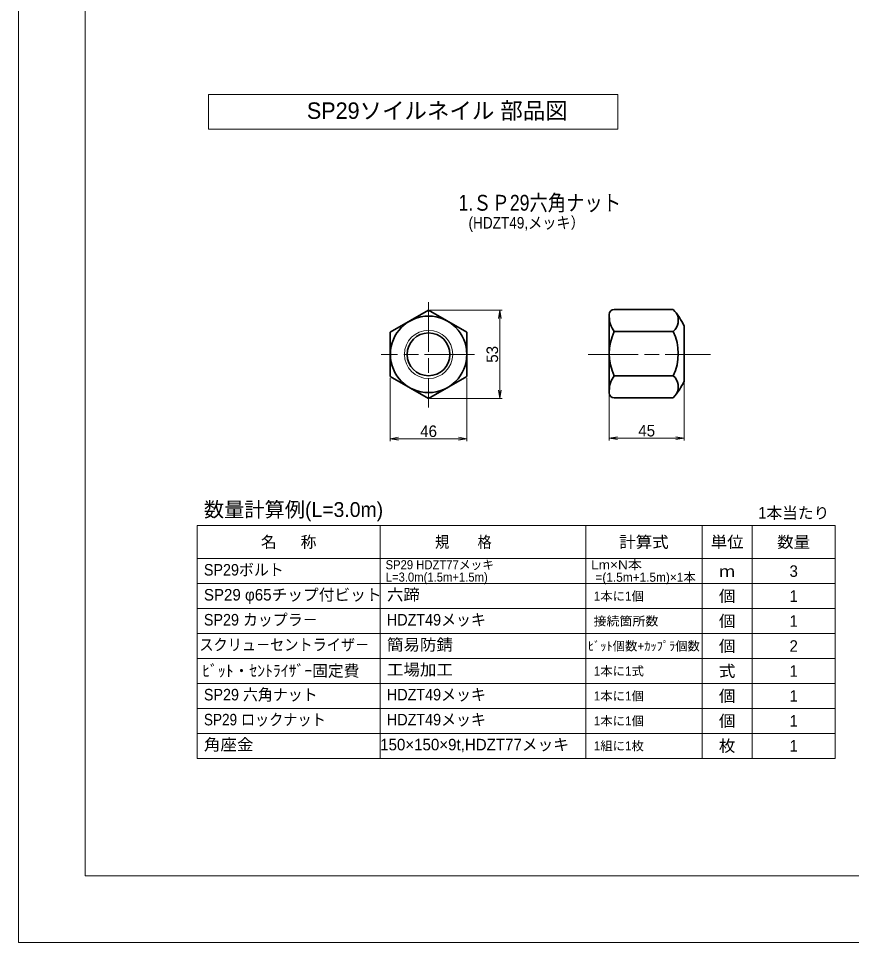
# Model space of a CAD drawing. Units: millimetres at full size, sheet at 1:2.5. Extents: x 2190 to 3870, y 1100 to 2303.
# Drawn here: x 2190 to 2691, y 1115 to 1670 of the extents above; entities that cross this region are included whole.
import ezdxf
from ezdxf.enums import TextEntityAlignment as Align

# ---------------------------------------------------------------- set-up
doc = ezdxf.new("R2010")
doc.units = ezdxf.units.MM
doc.header["$LTSCALE"] = 2.5
doc.linetypes.add('CHAIN', pattern=[18.5, 12, -1.5, 3.5, -1.5])
for name, color, linetype, lineweight in [('1 外形線', 7, 'Continuous', 35), ('2 細い実線', 3, 'Continuous', 20), ('4 中心線', 1, 'CHAIN', 15), ('6 寸法線', 4, 'Continuous', 13), ('7 枠・タイトル', 7, 'Continuous', 13), ('8 数量表', 7, 'Continuous', 13), ('DEFPOINTS_2', 7, 'Continuous', 13)]:
    doc.layers.add(name, color=color, linetype=linetype, lineweight=lineweight)
doc.styles.add('ＭＳ Ｐゴシック', font='')
doc.styles.get('ＭＳ Ｐゴシック').set_extended_font_data('MS PGothic')

# ---------------------------------------------------------------- blocks, each defined once
blk = doc.blocks.new('open_arrow')
at = {"color": 0, "linetype": 'Continuous', "lineweight": -2}
blk.add_lwpolyline([(7.5, 1.25), (0, 0), (7.5, -1.25)], dxfattribs=at)

msp = doc.modelspace()

# ---------------------------------------------------------------- linework, layer by layer
at = {"layer": '1 外形線'}
for p, q in [((2413.525, 1481.266), (2436.525, 1494.545)), ((2436.525, 1494.545), (2459.525, 1481.266)), ((2548.103, 1494.985), (2583.603, 1494.985)), ((2545.103, 1444.885), (2545.103, 1491.985)), ((2590.103, 1451.89), (2590.103, 1484.979)), ((2413.525, 1481.266), (2413.525, 1454.724)), ((2459.525, 1481.266), (2459.525, 1454.724)), ((2548.103, 1481.71), (2583.603, 1481.71)), ((2413.525, 1454.724), (2436.525, 1441.445)), ((2436.525, 1441.445), (2459.525, 1454.724)), ((2548.103, 1455.16), (2583.603, 1455.16)), ((2548.103, 1441.885), (2583.603, 1441.885))]:
    msp.add_line(p, q, dxfattribs=at)
for radius in [22.993, 12.85]:
    msp.add_circle((2436.525, 1467.995), radius, dxfattribs=at)
for centre, radius, start, end in [((2548.103, 1491.985), 3, 90, 180), ((2553.685, 1468.435), 40, 24.43173, 41.58647), ((2560.103, 1490.71), 15, 180, 216.8699), ((2577.741, 1488.347), 8.855, 311.44966, 30.68165), ((2575.974, 1468.435), 30.871, 154.53143, 205.46857), ((2555.732, 1468.435), 30.871, 334.53143, 25.46857), ((2560.103, 1446.16), 15, 143.1301, 180), ((2577.741, 1448.522), 8.855, 329.31797, 48.55029), ((2553.685, 1468.435), 40, 318.41353, 335.56827), ((2548.103, 1444.885), 3, 180, 270)]:
    msp.add_arc(centre, radius, start, end, dxfattribs=at)
at = {"layer": '2 細い実線'}
msp.add_circle((2436.525, 1467.995), 14.5, dxfattribs=at)
at = {"layer": '4 中心線'}
for p, q in [((2436.525, 1499.452), (2436.525, 1436.137)), ((2464.157, 1467.995), (2408.057, 1467.995)), ((2532.507, 1467.995), (2605.952, 1467.995))]:
    msp.add_line(p, q, dxfattribs=at)
at = {"layer": '6 寸法線'}
for p, q in [((2437.525, 1494.545), (2480.8, 1494.545)), ((2479.3, 1441.445), (2479.3, 1494.545)), ((2413.525, 1453.724), (2413.525, 1415.823)), ((2459.525, 1453.724), (2459.525, 1415.823)), ((2590.103, 1450.89), (2590.103, 1416.171)), ((2545.103, 1445.16), (2545.103, 1416.171)), ((2437.525, 1441.445), (2480.8, 1441.445)), ((2413.525, 1417.323), (2459.525, 1417.323)), ((2545.103, 1417.671), (2590.103, 1417.671))]:
    msp.add_line(p, q, dxfattribs=at)
at = {"layer": '7 枠・タイトル'}
for p, q in [((2230.036, 2262.661), (2230.036, 1154.661)), ((2304.285, 1603.389), (2304.285, 1624.187)), ((2304.285, 1624.187), (2550.213, 1624.187)), ((2550.213, 1603.389), (2550.213, 1624.187)), ((2304.285, 1603.389), (2550.213, 1603.389)), ((2230.036, 1154.661), (3830.036, 1154.661))]:
    msp.add_line(p, q, dxfattribs=at)
at = {"layer": '8 数量表'}
for p, q in [((2297.416, 1365.285), (2680.953, 1365.285)), ((2297.416, 1365.285), (2297.416, 1330.285)), ((2407.416, 1365.285), (2407.416, 1330.285)), ((2530.953, 1365.285), (2530.953, 1330.285)), ((2600.953, 1365.285), (2600.953, 1330.285)), ((2630.953, 1365.285), (2630.953, 1330.285)), ((2680.953, 1365.285), (2680.953, 1225.285)), ((2297.416, 1345.285), (2680.953, 1345.285)), ((2297.416, 1330.285), (2297.416, 1225.285)), ((2297.416, 1330.285), (2680.953, 1330.285)), ((2297.416, 1330.285), (2657.416, 1330.285)), ((2297.416, 1330.285), (2657.416, 1330.285)), ((2407.416, 1330.285), (2407.416, 1225.285)), ((2530.953, 1330.285), (2530.953, 1225.285)), ((2600.953, 1330.285), (2600.953, 1225.285)), ((2630.953, 1330.285), (2630.953, 1225.285)), ((2297.416, 1315.285), (2680.953, 1315.285)), ((2297.416, 1300.285), (2680.953, 1300.285)), ((2297.416, 1285.285), (2680.953, 1285.285)), ((2297.416, 1270.285), (2680.953, 1270.285)), ((2297.416, 1255.285), (2680.953, 1255.285)), ((2297.416, 1240.285), (2680.953, 1240.285)), ((2297.416, 1225.285), (2680.953, 1225.285))]:
    msp.add_line(p, q, dxfattribs=at)
at = {"layer": 'DEFPOINTS_2'}
for p, q in [((2190.036, 2302.661), (2190.036, 1114.661)), ((2190.036, 1114.661), (3870.036, 1114.661))]:
    msp.add_line(p, q, dxfattribs=at)

# ---------------------------------------------------------------- block references
at = {"layer": '6 寸法線', "xscale": 0.667, "yscale": 0.667}
for p, rotation in [((2479.3, 1494.545), 270), ((2479.3, 1441.445), 90), ((2459.525, 1417.323), 180), ((2590.103, 1417.671), 180)]:
    msp.add_blockref('open_arrow', p, dxfattribs=dict(at, rotation=rotation))
for p in [(2413.525, 1417.323), (2545.103, 1417.671)]:
    msp.add_blockref('open_arrow', p, dxfattribs=at)

# ---------------------------------------------------------------- texts
at = {"layer": '6 寸法線', "style": 'ＭＳ Ｐゴシック'}
msp.add_text('53', height=6.928, rotation=90, dxfattribs=at).set_placement((2474.8, 1467.995), align=Align.MIDDLE_CENTER)
for s, p in [('46', (2436.525, 1421.823)), ('45', (2567.603, 1422.171))]:
    msp.add_text(s, height=6.928, dxfattribs=at).set_placement(p, align=Align.MIDDLE_CENTER)
at = {"layer": '7 枠・タイトル', "style": 'ＭＳ Ｐゴシック'}
msp.add_text('SP29ソイルネイル 部品図', height=9.897, dxfattribs=at).set_placement((2363.371, 1606.514), align=Align.BOTTOM_LEFT)
at = {"layer": '7 枠・タイトル', "style": 'ＭＳ Ｐゴシック', "width": 0.85}
msp.add_text('1.ＳＰ29六角ナット', height=9.501, dxfattribs=at).set_placement((2503.368, 1559.076), align=Align.MIDDLE_CENTER)
at = {"layer": '7 枠・タイトル', "style": 'ＭＳ Ｐゴシック', "width": 0.9}
msp.add_text('(HDZT49,メッキ）', height=6.928, dxfattribs=at).set_placement((2460.53, 1541.503), align=Align.BOTTOM_LEFT)
at = {"layer": '8 数量表', "style": 'ＭＳ Ｐゴシック'}
for s, height, p in [('数量計算例(L=3.0m)', 8.908, (2301.488, 1367.653)), ('SP29 φ65チップ付ビット', 6.928, (2301.488, 1318.033)), ('ﾋﾞｯﾄ・ｾﾝﾄﾗｲｻﾞｰ固定費', 6.928, (2300.444, 1272.371)), ('150×150×9t,HDZT77メッキ', 6.928, (2407.416, 1228.033))]:
    msp.add_text(s, height=height, dxfattribs=at).set_placement(p, align=Align.BOTTOM_LEFT)
for s, height, p in [('1本当たり', 6.928, (2655.953, 1372.785)), ('名\u3000  称', 6.928, (2352.416, 1355.285)), ('ｍ', 6.928, (2615.953, 1337.785)), ('3', 6.928, (2655.953, 1337.785)), (' =(1.5m+1.5m)×1本', 5.444, (2565.953, 1334.114)), ('1', 6.928, (2655.953, 1322.785)), ('1', 6.928, (2655.953, 1307.785)), ('ﾋﾞｯﾄ個数+ｶｯﾌﾟﾗ個数', 5.444, (2565.953, 1292.785)), ('2', 6.928, (2655.953, 1292.785)), ('1', 6.928, (2655.953, 1277.785)), ('1', 6.928, (2655.953, 1262.785)), ('1', 6.928, (2655.953, 1247.785)), ('1', 6.928, (2655.953, 1232.785))]:
    msp.add_text(s, height=height, dxfattribs=at).set_placement(p, align=Align.MIDDLE_CENTER)
for s, height, width, p in [('規\u3000\u3000格', 6.928, 0.9, (2457.416, 1355.285)), ('計算式', 6.928, 1.05, (2565.953, 1355.285)), ('単位', 6.928, 1.05, (2615.953, 1355.285)), ('数量', 6.928, 1.05, (2655.953, 1355.285)), ('SP29 HDZT77メッキ', 5.444, 0.95, (2443.241, 1341.614)), ('L=3.0m(1.5m+1.5m)', 5.444, 0.95, (2441.413, 1334.206)), ('個', 6.928, 1.05, (2615.953, 1322.785)), ('接続箇所数', 5.444, 1.05, (2555.141, 1307.785)), ('個', 6.928, 1.05, (2615.953, 1307.785)), ('個', 6.928, 1.05, (2615.953, 1292.785)), ('式', 6.928, 1.05, (2615.953, 1277.785)), ('個', 6.928, 1.05, (2615.953, 1262.785)), ('個', 6.928, 1.05, (2615.953, 1247.785)), ('枚', 6.928, 1.05, (2615.953, 1232.785))]:
    msp.add_text(s, height=height, dxfattribs=dict(at, width=width)).set_placement(p, align=Align.MIDDLE_CENTER)
at = {"layer": '8 数量表', "style": 'ＭＳ Ｐゴシック', "width": 1.15}
msp.add_text('Lm×N本', height=5.444, dxfattribs=at).set_placement((2564.78, 1341.614), align=Align.MIDDLE_RIGHT)
at = {"layer": '8 数量表', "style": 'ＭＳ Ｐゴシック'}
for s, width, p in [('SP29ボルト', 0.95, (2301.488, 1333.033)), ('六蹄', 1.05, (2411.488, 1318.033)), ('SP29 カップラ－', 0.95, (2301.488, 1303.033)), ('HDZT49メッキ', 0.95, (2411.488, 1303.033)), ('スクリュ－セントライザ－', 0.9, (2298.769, 1288.033)), ('簡易防錆', 1.05, (2411.488, 1288.033)), ('工場加工', 1.05, (2411.488, 1273.033)), ('SP29 六角ナット', 0.95, (2301.488, 1258.033)), ('HDZT49メッキ', 0.95, (2411.488, 1258.033)), ('SP29 ロックナット', 0.9, (2301.488, 1243.033)), ('HDZT49メッキ', 0.95, (2411.488, 1243.033)), ('角座金', 1.05, (2301.488, 1228.033))]:
    msp.add_text(s, height=6.928, dxfattribs=dict(at, width=width)).set_placement(p, align=Align.BOTTOM_LEFT)
for s, p in [('1本に1個', (2565.953, 1322.785)), ('1本に1式', (2565.953, 1277.785)), ('1本に1個', (2565.953, 1262.785)), ('1本に1個', (2565.953, 1247.785)), ('1組に1枚', (2565.953, 1232.785))]:
    msp.add_text(s, height=5.444, dxfattribs=at).set_placement(p, align=Align.MIDDLE_RIGHT)

doc.saveas('drawing.dxf')
